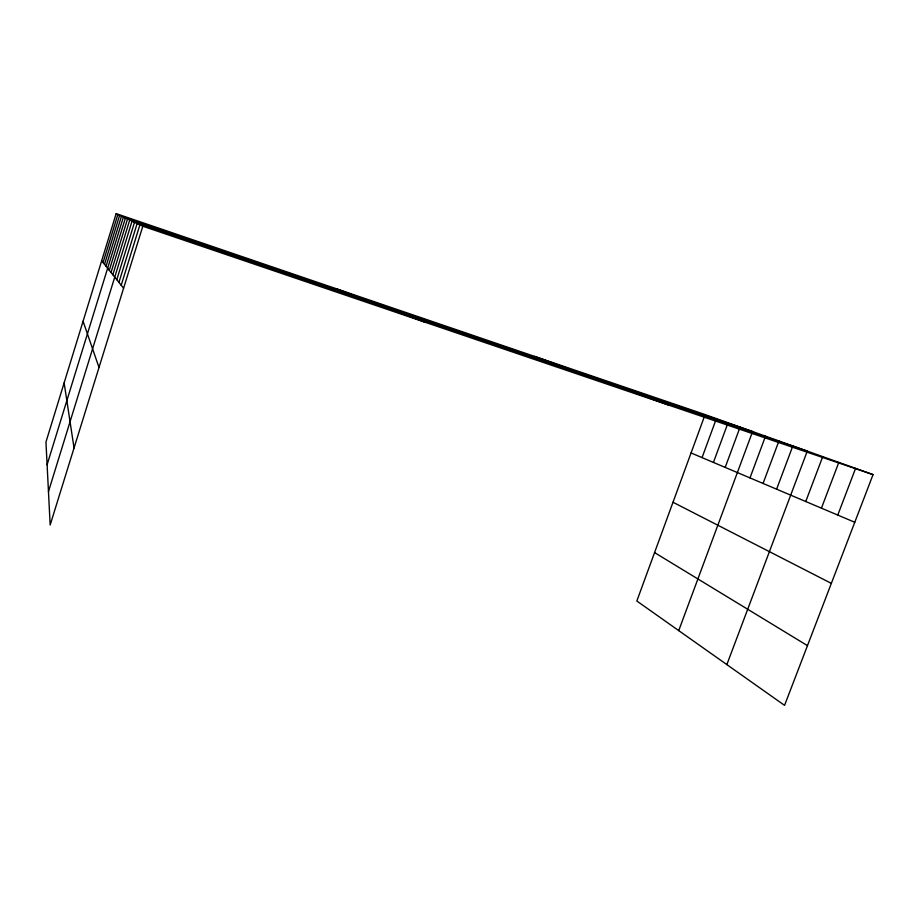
<?xml version="1.0" encoding="UTF-8"?>
<svg xmlns="http://www.w3.org/2000/svg" width="919" height="919" viewBox="0 0 919 919"><rect width="100%" height="100%" fill="white"/><g stroke="black" fill="none" stroke-linecap="round" stroke-linejoin="round"><path stroke-width="1.38" d="M116.162 213.633L45.95 442.05L50.166 525.002L142.813 226.223L116.162 213.633L705.114 414.572L873.05 474.618L784.562 705.367L636.833 601.015L704.149 417.215M103.066 262.535L117.862 214.437M104.525 264.362L119.631 215.276M106.053 266.257L121.48 216.149M47.099 464.727L123.41 217.056L752.592 431.551L678.727 630.606M109.292 270.324L125.421 218.01M111.027 272.483L127.523 218.998M112.83 274.758L129.728 220.043M48.466 491.585L132.037 221.134L807.284 451.103L726.849 664.609M116.782 279.686L134.519 222.306M118.93 282.386L137.138 223.547M121.193 285.223L139.906 224.845M702.059 457.605L716.383 418.604M713.431 462.418L727.561 424.096M725.194 467.403L740.105 427.082M749.984 477.903L765.527 436.169M763.057 483.44L778.933 440.971M776.624 489.184L792.844 445.945M805.756 501.521L822.735 456.628M821.437 508.161L838.829 462.383M837.76 515.077L855.578 468.38M142.813 226.223L873.05 474.618M534.479 356.354L669.388 405.348M335.803 288.566L424.279 321.972M691.054 452.952L854.773 522.279M673.007 502.256L831.339 583.381M654.569 552.595L807.468 645.632M101.664 260.778L123.583 288.21M83.078 321.259L99.011 367.474M64.135 382.89L74.048 447.978"/></g></svg>
